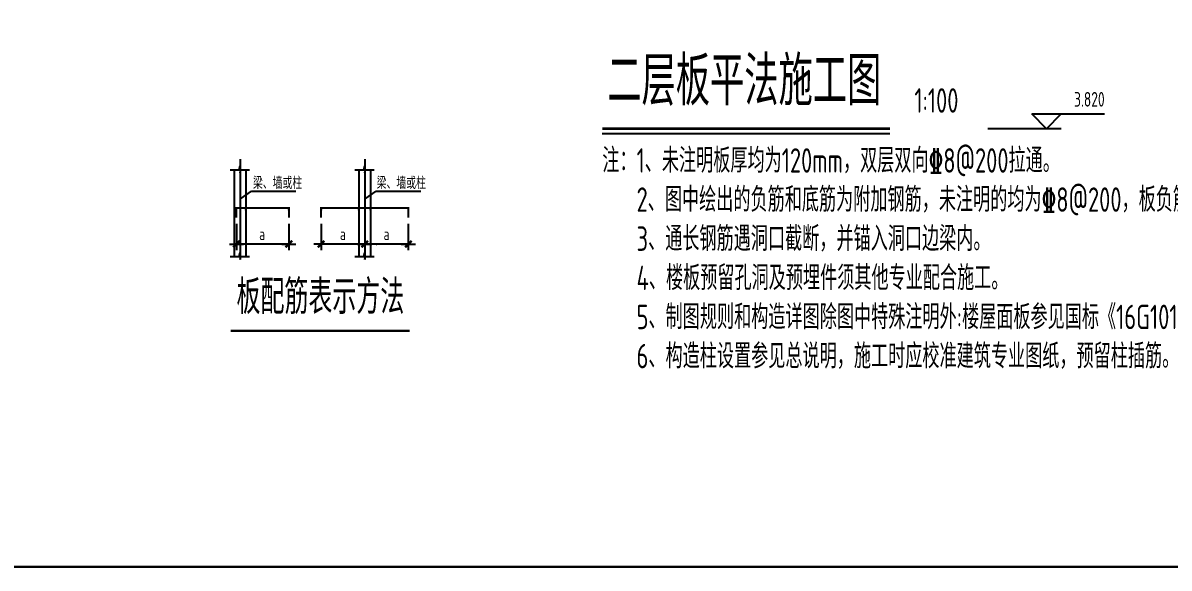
# Model space of a CAD drawing. Extents: x 9732137 to 18866768, y -962146 to 246094.
# Drawn here: x 9791117 to 9814543, y -255731 to -244584 of the extents above; entities that cross this region are included whole.
import ezdxf
from ezdxf.enums import TextEntityAlignment as Align

# ---------------------------------------------------------------- set-up
doc = ezdxf.new("R2010")
doc.units = 0
doc.header["$LTSCALE"] = 1000
doc.linetypes.add('DOTE', pattern=[2.42, 2, -0.2, 0.02, -0.2])
doc.layers.get('0').update_dxf_attribs({"linetype": 'CONTINUOUS'})
for name, color, linetype in [('AXIS', 1, 'DOTE'), ('BORDER', 7, 'CONTINUOUS'), ('NUM', 7, 'CONTINUOUS'), ('TEXT', 7, 'CONTINUOUS')]:
    doc.layers.add(name, color=color, linetype=linetype)
doc.styles.add('TSSD_Label', font='Tssdeng.shx', dxfattribs={"width": 0.7, "bigfont": 'hztxt.shx'})
doc.styles.add('TSSD_Norm', font='Tssdeng.shx', dxfattribs={"width": 0.7, "bigfont": 'hztxt.shx'})
doc.styles.add('TSSD_Rein', font='Tssdeng.shx', dxfattribs={"width": 0.7, "bigfont": 'hztxt.shx'})

# ---------------------------------------------------------------- blocks, each defined once
blk = doc.blocks.new('_DIMX')
blk.add_line((-150, 0), (150, 0))
at = {"const_width": 50}
blk.add_lwpolyline([(-70, -70), (70, 70)], dxfattribs=at)

msp = doc.modelspace()

# ---------------------------------------------------------------- linework, layer by layer
for p, q in [((9795351.9, -247587, 0), (9795539.4, -247587, 0)), ((9795433.2, -247587, 0), (9795433.2, -249358.6, 0)), ((9795539.4, -247587, 0), (9795554.3, -247514.9, 0)), ((9795554.3, -247514.9, 0), (9795554.3, -247646.4, 0)), ((9795554.3, -247646.4, 0), (9795569.2, -247587, 0)), ((9795569.2, -247587, 0), (9795746.7, -247587, 0)), ((9795674.4, -247587, 0), (9795674.4, -249358.6, 0)), ((9797900.3, -247587, 0), (9798087.9, -247587, 0)), ((9797981.6, -247587, 0), (9797981.6, -249358.6, 0)), ((9798087.9, -247587, 0), (9798102.7, -247514.9, 0)), ((9798102.7, -247514.9, 0), (9798102.7, -247646.4, 0)), ((9798102.7, -247646.4, 0), (9798117.6, -247587, 0)), ((9798117.6, -247587, 0), (9798295.1, -247587, 0)), ((9798222.9, -247587, 0), (9798222.9, -249358.6, 0)), ((9795561.3, -248177.4, 0), (9795786.7, -248022.7, 0)), ((9795786.7, -248022.7, 0), (9796697.6, -248022.7, 0)), ((9798109.8, -248177.4, 0), (9798335.2, -248022.7, 0)), ((9798335.2, -248022.7, 0), (9799252.5, -248022.7, 0)), ((9795351.9, -249358.6, 0), (9795539.4, -249358.6, 0)), ((9795539.4, -249358.6, 0), (9795554.3, -249286.6, 0)), ((9795554.3, -249286.6, 0), (9795554.3, -249418.1, 0)), ((9795554.3, -249418.1, 0), (9795569.2, -249358.6, 0)), ((9795569.2, -249358.6, 0), (9795746.7, -249358.6, 0)), ((9797900.3, -249358.6, 0), (9798087.9, -249358.6, 0)), ((9798087.9, -249358.6, 0), (9798102.7, -249286.6, 0)), ((9798102.7, -249286.6, 0), (9798102.7, -249418.1, 0)), ((9798102.7, -249418.1, 0), (9798117.6, -249358.6, 0)), ((9798117.6, -249358.6, 0), (9798295.1, -249358.6, 0))]:
    msp.add_line(p, q)
at = {"color": 0, "linetype": 'ByBlock'}
for p, q in [((9795480.6, -248692, 0), (9795480.6, -249233.8, 0)), ((9796553.1, -248692, 0), (9796553.1, -249233.8, 0)), ((9797209.6, -248692, 0), (9797209.6, -249233.8, 0)), ((9797981.6, -248692, 0), (9797981.6, -249233.8, 0)), ((9798222.9, -248692, 0), (9798222.9, -249233.8, 0)), ((9798993.9, -248692, 0), (9798993.9, -249233.8, 0)), ((9796552.1, -249104.8, 0), (9795457.5, -249104.8, 0)), ((9798102.3, -249104.8, 0), (9797210.6, -249104.8, 0)), ((9798993.9, -249104.8, 0), (9798102.3, -249104.8, 0))]:
    msp.add_line(p, q, dxfattribs=at)
at = {"color": 1, "const_width": 40, "elevation": 0}
for points in [[(9795480.6, -248564.6), (9795480.6, -248365.5), (9796553.1, -248365.5), (9796553.1, -248564.6)], [(9797209.6, -248564.6), (9797209.6, -248365.5), (9798994.9, -248365.5), (9798994.9, -248564.6)]]:
    msp.add_lwpolyline(points, dxfattribs=at)
at = {"color": 0, "linetype": 'ByBlock'}
for p in [(9795674.4, -248402.5, 0), (9796553.1, -248402.5, 0), (9797209.6, -248402.5, 0), (9797981.6, -248402.5, 0), (9798222.9, -248402.5, 0), (9795507.4, -249104.8, 0), (9797209.6, -249104.8, 0), (9798102.3, -249104.8, 0), (9798343.5, -249104.8, 0)]:
    msp.add_point(p, dxfattribs=at)
at = {"layer": 'AXIS', "color": 1, "linetype": 'DOTE'}
for p, q in [((9795553.8, -247370.2, 0), (9795553.8, -249536.5, 0)), ((9798102.3, -247370.2, 0), (9798102.3, -249536.5, 0))]:
    msp.add_line(p, q, dxfattribs=at)
at = {"layer": 'BORDER', "const_width": 50}
msp.add_lwpolyline([(9779556.8, -255706.3), (9779556.8, -215706.3), (9835456.8, -215706.3), (9835456.8, -255706.3)], close=True, dxfattribs=at)
at = {"layer": 'NUM'}
for p, q in [((9812037.8, -246746.1, 0), (9811737.8, -246446.1, 0)), ((9811737.8, -246446.1, 0), (9812337.8, -246446.1, 0)), ((9812037.8, -246746.1, 0), (9812337.8, -246446.1, 0)), ((9812337.8, -246446.1, 0), (9813226.2, -246446.1, 0)), ((9812337.8, -246746.1, 0), (9810837.8, -246746.1, 0))]:
    msp.add_line(p, q, dxfattribs=at)
at = {"layer": 'NUM', "const_width": 50, "elevation": 0}
for points in [[(9802959.3, -246746.1), (9808837.8, -246746.1)], [(9795365.3, -250880.4), (9799021.3, -250880.4)]]:
    msp.add_lwpolyline(points, dxfattribs=at)
at = {"layer": 'NUM', "elevation": 0}
msp.add_lwpolyline([(9802959.3, -246846.1), (9808837.8, -246846.1)], dxfattribs=at)

# ---------------------------------------------------------------- block references
at = {"color": 0, "linetype": 'ByBlock', "xscale": 0.9649999998509884, "yscale": 0.9649999998509884, "zscale": 0.9649999999999996}
for p in [(9795480.6, -249104.8, 0), (9796553.1, -249104.8, 0), (9798102.3, -249104.8, 0), (9798994.9, -249104.8, 0)]:
    msp.add_blockref('_DIMX', p, dxfattribs=at)
at = {"color": 0, "linetype": 'ByBlock', "xscale": 0.9649999998509884, "yscale": 0.9649999998509884, "zscale": 0.9649999999999996, "rotation": 180}
msp.add_blockref('_DIMX', (9797209.6, -249104.8, 0), dxfattribs=at)

# ---------------------------------------------------------------- texts
at = {"style": 'TSSD_Rein', "width": 0.7}
for p in [(9795818.9, -247980.2, 0), (9798346.9, -247980.2, 0)]:
    msp.add_text('梁、墙或柱', height=250, dxfattribs=at).set_placement(p)
for p in [(9796004.8, -248900.8, 0), (9797656.4, -248900.8, 0), (9798548.1, -248900.8, 0)]:
    msp.add_text('a', height=250, dxfattribs=at).set_placement(p, align=Align.MIDDLE_CENTER)
at = {"layer": 'NUM', "style": 'TSSD_Norm', "width": 0.7}
for s, height, p in [('二层板平法施工图', 1000, (9803060.6, -246569.7, 0)), ('1:100', 500, (9809337.8, -246569.7, 0)), ('板配筋表示方法', 700, (9795482.2, -250745.9, 0))]:
    msp.add_text(s, height=height, dxfattribs=at).set_placement(p, align=Align.BOTTOM_LEFT)
at = {"layer": 'NUM', "style": 'TSSD_Label', "width": 0.7}
msp.add_text('3.820', height=300, dxfattribs=at).set_placement((9813226.2, -246386.1, 0), align=Align.BOTTOM_RIGHT)
at = {"layer": 'TEXT', "style": 'TSSD_Rein', "width": 0.7}
for s, p in [('注：1、未注明板厚均为120mm，双层双向%%1328@200拉通。', (9802959.3, -247646.1, 0)), ('2、图中绘出的负筋和底筋为附加钢筋，未注明的均为%%1328@200，板负筋定位尺寸见小图示意。', (9803659.3, -248446.1, 0)), ('3、通长钢筋遇洞口截断，并锚入洞口边梁内。', (9803659.3, -249246.1, 0)), ('4、楼板预留孔洞及预埋件须其他专业配合施工。', (9803659.3, -250046.1, 0)), ('5、制图规则和构造详图除图中特殊注明外:楼屋面板参见国标《16G101-1》。', (9803659.3, -250846.1, 0)), ('6、构造柱设置参见总说明，施工时应校准建筑专业图纸，预留柱插筋。', (9803659.3, -251646.1, 0))]:
    msp.add_text(s, height=500, dxfattribs=at).set_placement(p)

doc.saveas('drawing.dxf')
